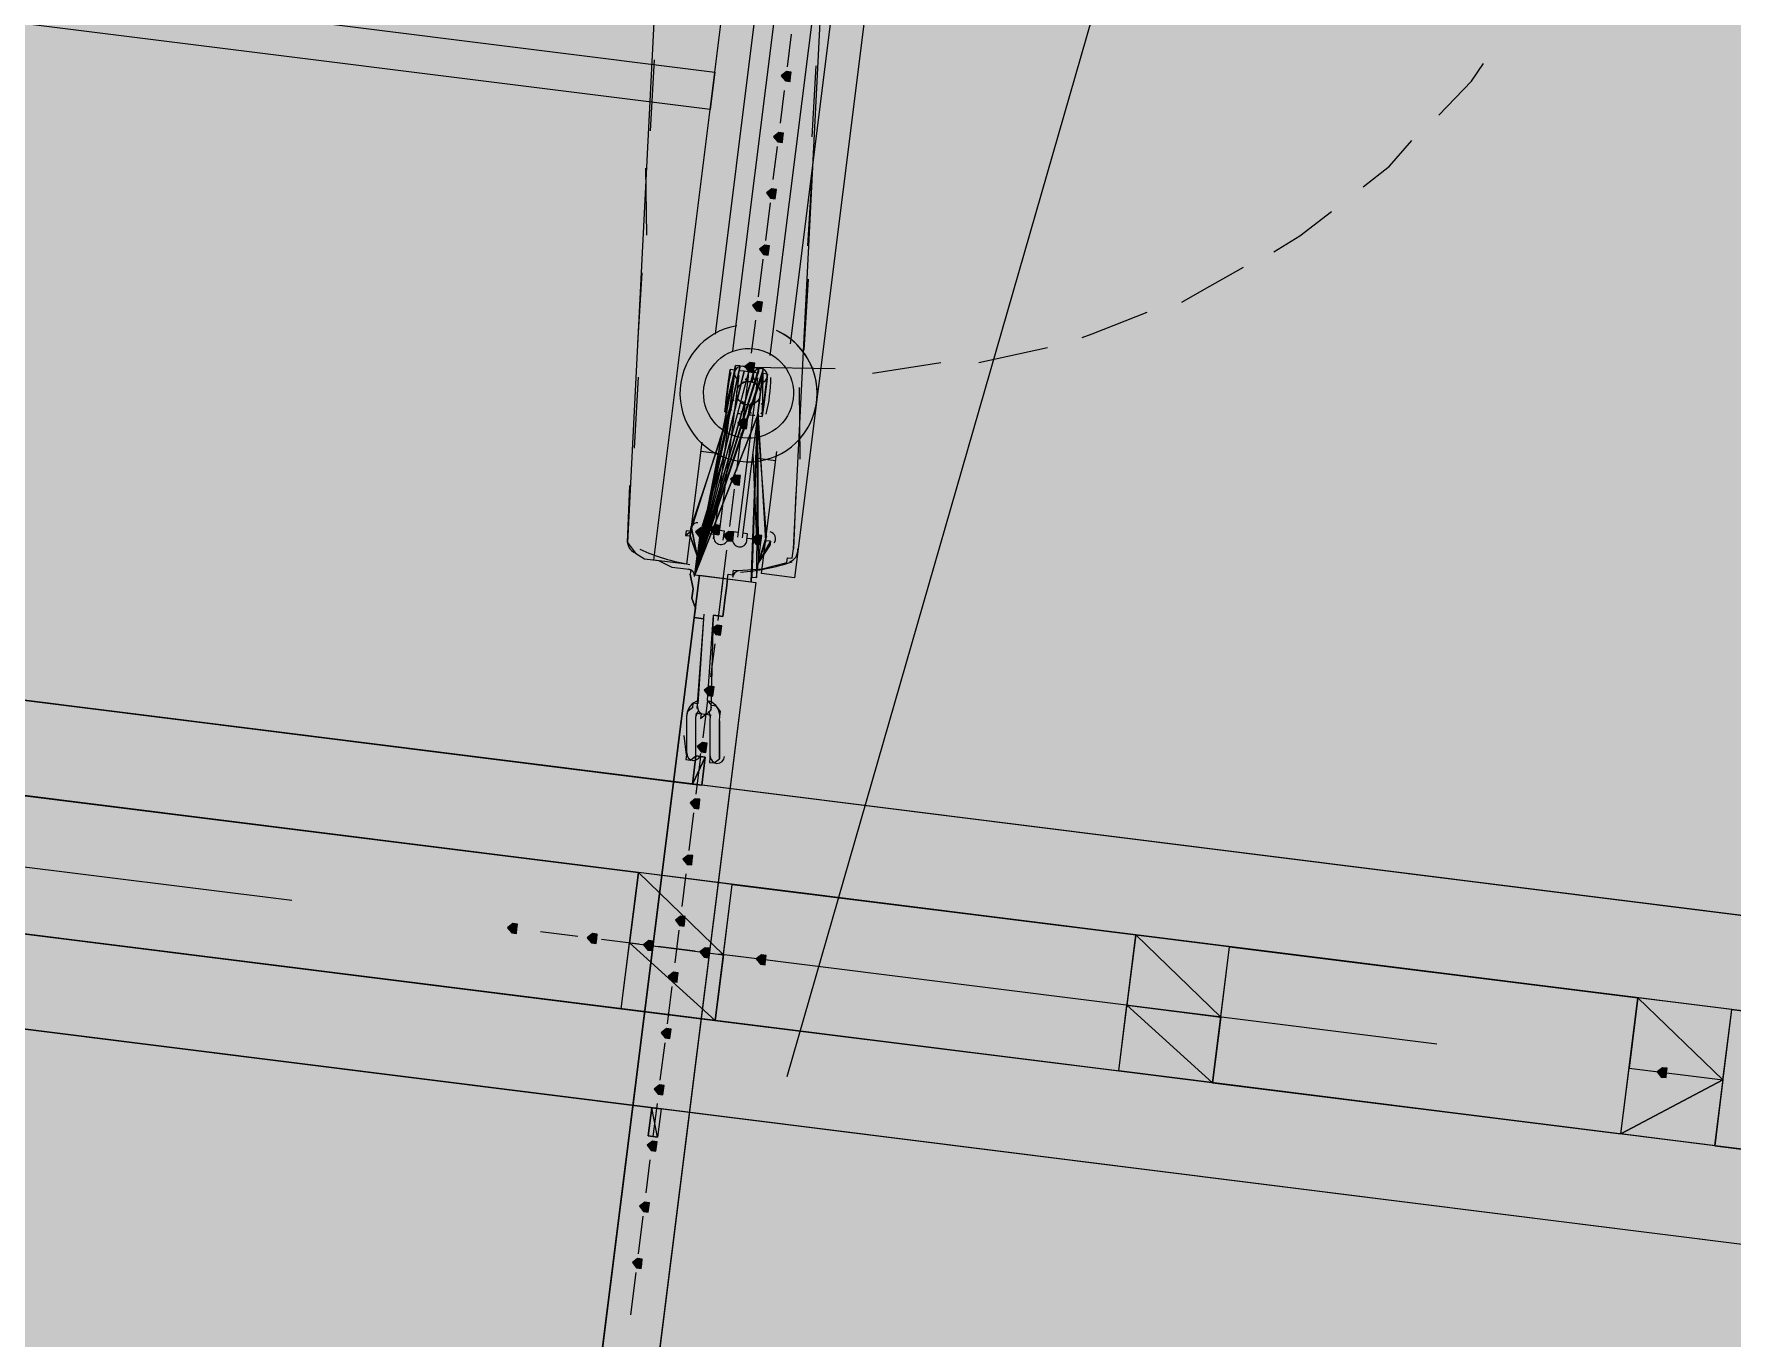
# Model space of a CAD drawing. Header units: metres. Extents: x -4 to 509425, y 7549 to 4732445.
# Drawn here: x 476029.564 to 476032.604, y 4719775.675 to 4719778.01 of the extents above; entities that cross this region are included whole.
import ezdxf

# ---------------------------------------------------------------- set-up
doc = ezdxf.new("R2010")
doc.units = ezdxf.units.M
doc.header["$LTSCALE"] = 0.01
doc.header["$MEASUREMENT"] = 0
doc.layers.get('0').update_dxf_attribs({"lineweight": 0})
doc.layers.add('_SUBESTACIÓN', color=1, linetype='Continuous')
doc.layers.add('SUBESTACION LA VID', color=253, linetype='Continuous')

# ---------------------------------------------------------------- blocks, each defined once
blk = doc.blocks.new('A$Cfff6051d')
at = {"layer": 'SUBESTACION LA VID', "transparency": 33554687}
h = blk.add_hatch(color=256, dxfattribs=at)
h.dxf.hatch_style = 2
h.paths.add_polyline_path([(476030.9185, 4719777.9333), (476030.9196, 4719777.9417), (476030.9112, 4719777.9428), (476030.9017, 4719777.9354), (476030.9091, 4719777.926), (476030.9175, 4719777.9249)])
h = blk.add_hatch(color=256, dxfattribs=at)
h.dxf.hatch_style = 2
h.paths.add_polyline_path([(476030.9048, 4719777.8241), (476030.9059, 4719777.8325), (476030.8975, 4719777.8336), (476030.888, 4719777.8262), (476030.8954, 4719777.8168), (476030.9038, 4719777.8157)])
h = blk.add_hatch(color=256, dxfattribs=at)
h.dxf.hatch_style = 2
h.paths.add_polyline_path([(476030.8922, 4719777.7233), (476030.8932, 4719777.7317), (476030.8848, 4719777.7328), (476030.8754, 4719777.7254), (476030.8827, 4719777.716), (476030.8911, 4719777.7149)])
h = blk.add_hatch(color=256, dxfattribs=at)
h.dxf.hatch_style = 2
h.paths.add_polyline_path([(476030.8796, 4719777.6225), (476030.8806, 4719777.6309), (476030.8722, 4719777.632), (476030.8628, 4719777.6246), (476030.8701, 4719777.6152), (476030.8785, 4719777.6141)])
h = blk.add_hatch(color=256, dxfattribs=at)
h.dxf.hatch_style = 2
h.paths.add_polyline_path([(476030.8669, 4719777.5217), (476030.868, 4719777.5301), (476030.8596, 4719777.5312), (476030.8501, 4719777.5238), (476030.8575, 4719777.5143), (476030.8659, 4719777.5133)])
h = blk.add_hatch(color=256, dxfattribs=at)
h.dxf.hatch_style = 2
h.paths.add_polyline_path([(476030.8532, 4719777.4125), (476030.8543, 4719777.4209), (476030.8459, 4719777.4219), (476030.8364, 4719777.4146), (476030.8438, 4719777.4051), (476030.8522, 4719777.4041)])
h = blk.add_hatch(color=256, dxfattribs=at)
h.dxf.hatch_style = 2
h.paths.add_polyline_path([(476030.8406, 4719777.3117), (476030.8416, 4719777.3201), (476030.8332, 4719777.3211), (476030.8238, 4719777.3138), (476030.8311, 4719777.3043), (476030.8395, 4719777.3033)])
h = blk.add_hatch(color=256, dxfattribs=at)
h.dxf.hatch_style = 2
h.paths.add_polyline_path([(476030.8279, 4719777.2109), (476030.829, 4719777.2193), (476030.8206, 4719777.2203), (476030.8111, 4719777.213), (476030.8185, 4719777.2035), (476030.8269, 4719777.2025)])
h = blk.add_hatch(color=256, dxfattribs=at)
h.dxf.hatch_style = 2
h.paths.add_polyline_path([(476030.7649, 4719777.1164), (476030.766, 4719777.1248), (476030.7576, 4719777.1259), (476030.7481, 4719777.1185), (476030.7555, 4719777.1091), (476030.7639, 4719777.108)])
h = blk.add_hatch(color=256, dxfattribs=at)
h.dxf.hatch_style = 2
h.paths.add_polyline_path([(476030.7912, 4719777.1216), (476030.7922, 4719777.13), (476030.7838, 4719777.1311), (476030.7744, 4719777.1237), (476030.7817, 4719777.1143), (476030.7901, 4719777.1132)])
h = blk.add_hatch(color=256, dxfattribs=at)
h.dxf.hatch_style = 2
h.paths.add_polyline_path([(476030.8153, 4719777.1101), (476030.8164, 4719777.1185), (476030.808, 4719777.1195), (476030.7985, 4719777.1122), (476030.8059, 4719777.1027), (476030.8143, 4719777.1017)])
h = blk.add_hatch(color=256, dxfattribs=at)
h.dxf.hatch_style = 2
h.paths.add_polyline_path([(476030.8657, 4719777.1038), (476030.8668, 4719777.1122), (476030.8584, 4719777.1132), (476030.8489, 4719777.1059), (476030.8563, 4719777.0964), (476030.8647, 4719777.0954)])
h = blk.add_hatch(color=256, dxfattribs=at)
h.dxf.hatch_style = 2
h.paths.add_polyline_path([(476030.7942, 4719776.9421), (476030.7953, 4719776.9505), (476030.7869, 4719776.9515), (476030.7774, 4719776.9442), (476030.7848, 4719776.9347), (476030.7932, 4719776.9337)])
h = blk.add_hatch(color=256, dxfattribs=at)
h.dxf.hatch_style = 2
h.paths.add_polyline_path([(476030.7806, 4719776.8329), (476030.7816, 4719776.8413), (476030.7732, 4719776.8423), (476030.7638, 4719776.835), (476030.7711, 4719776.8255), (476030.7795, 4719776.8245)])
h = blk.add_hatch(color=256, dxfattribs=at)
h.dxf.hatch_style = 2
h.paths.add_polyline_path([(476030.7679, 4719776.7321), (476030.769, 4719776.7405), (476030.7606, 4719776.7415), (476030.7511, 4719776.7342), (476030.7585, 4719776.7247), (476030.7669, 4719776.7237)])
h = blk.add_hatch(color=256, dxfattribs=at)
h.dxf.hatch_style = 2
h.paths.add_polyline_path([(476030.7553, 4719776.6313), (476030.7563, 4719776.6397), (476030.7479, 4719776.6407), (476030.7385, 4719776.6334), (476030.7458, 4719776.6239), (476030.7542, 4719776.6229)])
h = blk.add_hatch(color=256, dxfattribs=at)
h.dxf.hatch_style = 2
h.paths.add_polyline_path([(476030.7426, 4719776.5305), (476030.7437, 4719776.5389), (476030.7353, 4719776.5399), (476030.7258, 4719776.5326), (476030.7332, 4719776.5231), (476030.7416, 4719776.5221)])
h = blk.add_hatch(color=256, dxfattribs=at)
h.dxf.hatch_style = 2
h.paths.add_polyline_path([(476030.4286, 4719776.4077), (476030.4297, 4719776.4161), (476030.4213, 4719776.4172), (476030.4118, 4719776.4098), (476030.4192, 4719776.4004), (476030.4276, 4719776.3993)])
h = blk.add_hatch(color=256, dxfattribs=at)
h.dxf.hatch_style = 2
h.paths.add_polyline_path([(476030.729, 4719776.4212), (476030.73, 4719776.4296), (476030.7216, 4719776.4307), (476030.7122, 4719776.4234), (476030.7195, 4719776.4139), (476030.7279, 4719776.4128)])
h = blk.add_hatch(color=256, dxfattribs=at)
h.dxf.hatch_style = 2
h.paths.add_polyline_path([(476030.5714, 4719776.3898), (476030.5725, 4719776.3982), (476030.5641, 4719776.3993), (476030.5546, 4719776.3919), (476030.562, 4719776.3825), (476030.5704, 4719776.3814)])
h = blk.add_hatch(color=256, dxfattribs=at)
h.dxf.hatch_style = 2
h.paths.add_polyline_path([(476030.6722, 4719776.3772), (476030.6733, 4719776.3856), (476030.6649, 4719776.3866), (476030.6554, 4719776.3793), (476030.6628, 4719776.3698), (476030.6712, 4719776.3688)])
h = blk.add_hatch(color=256, dxfattribs=at)
h.dxf.hatch_style = 2
h.paths.add_polyline_path([(476030.773, 4719776.3645), (476030.7741, 4719776.3729), (476030.7657, 4719776.374), (476030.7562, 4719776.3666), (476030.7636, 4719776.3572), (476030.772, 4719776.3561)])
h = blk.add_hatch(color=256, dxfattribs=at)
h.dxf.hatch_style = 2
h.paths.add_polyline_path([(476030.8738, 4719776.3519), (476030.8749, 4719776.3603), (476030.8665, 4719776.3613), (476030.857, 4719776.354), (476030.8644, 4719776.3445), (476030.8728, 4719776.3435)])
h = blk.add_hatch(color=256, dxfattribs=at)
h.dxf.hatch_style = 2
h.paths.add_polyline_path([(476030.7163, 4719776.3204), (476030.7174, 4719776.3288), (476030.709, 4719776.3299), (476030.6995, 4719776.3226), (476030.7069, 4719776.3131), (476030.7153, 4719776.312)])
h = blk.add_hatch(color=256, dxfattribs=at)
h.dxf.hatch_style = 2
h.paths.add_polyline_path([(476030.7037, 4719776.2196), (476030.7047, 4719776.228), (476030.6963, 4719776.2291), (476030.6869, 4719776.2217), (476030.6942, 4719776.2123), (476030.7026, 4719776.2112)])
h = blk.add_hatch(color=256, dxfattribs=at)
h.dxf.hatch_style = 2
h.paths.add_polyline_path([(476032.4867, 4719776.1497), (476032.4878, 4719776.1581), (476032.4794, 4719776.1591), (476032.4699, 4719776.1518), (476032.4772, 4719776.1423), (476032.4856, 4719776.1413)])
h = blk.add_hatch(color=256, dxfattribs=at)
h.dxf.hatch_style = 2
h.paths.add_polyline_path([(476030.691, 4719776.1188), (476030.6921, 4719776.1272), (476030.6837, 4719776.1283), (476030.6742, 4719776.1209), (476030.6816, 4719776.1115), (476030.69, 4719776.1104)])
h = blk.add_hatch(color=256, dxfattribs=at)
h.dxf.hatch_style = 2
h.paths.add_polyline_path([(476030.6784, 4719776.018), (476030.6795, 4719776.0264), (476030.6711, 4719776.0275), (476030.6616, 4719776.0201), (476030.6689, 4719776.0107), (476030.6773, 4719776.0096)])
h = blk.add_hatch(color=256, dxfattribs=at)
h.dxf.hatch_style = 2
h.paths.add_polyline_path([(476030.6647, 4719775.9088), (476030.6658, 4719775.9172), (476030.6574, 4719775.9183), (476030.6479, 4719775.9109), (476030.6553, 4719775.9015), (476030.6637, 4719775.9004)])
h = blk.add_hatch(color=256, dxfattribs=at)
h.dxf.hatch_style = 2
h.paths.add_polyline_path([(476030.6521, 4719775.808), (476030.6531, 4719775.8164), (476030.6447, 4719775.8175), (476030.6353, 4719775.8101), (476030.6426, 4719775.8007), (476030.651, 4719775.7996)])
at = {"layer": 'SUBESTACION LA VID', "lineweight": 15}
for p, q in [((476030.6735, 4719777.0681), (476031.1253, 4719780.6719)), ((476031.1693, 4719780.2739), (476030.8144, 4719777.443)), ((476031.2365, 4719780.2654), (476030.8816, 4719777.4345)), ((476031.1572, 4719778.8846), (476030.9255, 4719777.0365)), ((476030.7839, 4719777.4724), (476030.9461, 4719778.766)), ((476030.9183, 4719777.4555), (476031.0805, 4719778.7492)), ((476030.9196, 4719778.01), (476030.9122, 4719777.9512)), ((476033.288, 4719776.3479), (476020.2759, 4719777.9792)), ((476030.6675, 4719777.8368), (476030.6749, 4719777.9638)), ((476030.9637, 4719777.9532), (476030.9563, 4719777.8262)), ((476030.907, 4719777.9092), (476030.8996, 4719777.8504)), ((476030.8943, 4719777.8084), (476030.8869, 4719777.7496)), ((476033.1157, 4719776.1988), (476020.406, 4719777.7922)), ((476030.6611, 4719777.6499), (476030.6591, 4719777.7696)), ((476030.9563, 4719777.7579), (476030.9489, 4719777.6309)), ((476030.8817, 4719777.7076), (476030.8733, 4719777.6404)), ((476030.869, 4719777.6068), (476030.8606, 4719777.5396)), ((476030.6453, 4719777.4556), (476030.6527, 4719777.5827)), ((476030.9499, 4719777.571), (476030.9425, 4719777.444)), ((476033.0852, 4719775.9552), (476020.3755, 4719777.5486)), ((476030.8554, 4719777.4975), (476030.848, 4719777.4387)), ((476031.2554, 4719777.4218), (476031.3783, 4719777.449)), ((476030.8448, 4719777.4135), (476030.9981, 4719777.4114)), ((476031.0653, 4719777.403), (476031.1872, 4719777.4218)), ((476033.2153, 4719775.7682), (476020.2032, 4719777.3996)), ((476030.639, 4719777.2687), (476030.6463, 4719777.3958)), ((476030.8175, 4719777.3999), (476030.7817, 4719777.1143)), ((476030.8175, 4719777.3999), (476030.8175, 4719777.3999)), ((476030.8595, 4719777.3946), (476030.8237, 4719777.109)), ((476030.8679, 4719777.3936), (476030.8321, 4719777.108)), ((476030.8427, 4719777.3967), (476030.8353, 4719777.3379)), ((476030.8417, 4719777.3883), (476030.8438, 4719777.4051)), ((476030.8501, 4719777.3873), (476030.8522, 4719777.4041)), ((476030.8595, 4719777.3946), (476030.8595, 4719777.3946)), ((476030.8679, 4719777.3936), (476030.8679, 4719777.3936)), ((476030.9341, 4719777.3768), (476030.9351, 4719777.2486)), ((476030.8364, 4719777.3463), (476030.8332, 4719777.3211)), ((476030.8448, 4719777.3453), (476030.8416, 4719777.3201)), ((476030.7397, 4719777.1196), (476030.8101, 4719777.3411)), ((476030.8101, 4719777.3411), (476030.8101, 4719777.3411)), ((476030.8741, 4719777.1027), (476030.8605, 4719777.3348)), ((476030.8605, 4719777.3348), (476030.8605, 4719777.3348)), ((476030.8301, 4719777.2959), (476030.8217, 4719777.2287)), ((476030.7996, 4719777.2571), (476030.7565, 4719777.1175)), ((476030.7912, 4719777.2581), (476030.7576, 4719777.2624)), ((476030.8511, 4719777.2592), (476030.8573, 4719777.1048)), ((476030.892, 4719777.2455), (476030.8584, 4719777.2497)), ((476030.6263, 4719777.0996), (476030.6305, 4719777.2015)), ((476030.8174, 4719777.1951), (476030.809, 4719777.1279)), ((476030.9277, 4719777.1898), (476030.9235, 4719777.088)), ((476030.7512, 4719777.0754), (476030.7387, 4719777.1112)), ((476030.7481, 4719777.1185), (476030.7481, 4719777.1185)), ((476030.7565, 4719777.1175), (476030.7817, 4719777.1143)), ((476030.7807, 4719777.1059), (476030.7828, 4719777.1227)), ((476030.7985, 4719777.1122), (476030.8153, 4719777.1101)), ((476030.8416, 4719777.1153), (476030.8332, 4719777.1164)), ((476030.8395, 4719777.0985), (476030.8416, 4719777.1153)), ((476030.8573, 4719777.1048), (476030.8405, 4719777.1069)), ((476030.8657, 4719777.1038), (476030.8657, 4719777.1038)), ((476030.8037, 4719777.0859), (476030.7943, 4719777.0103)), ((476030.8563, 4719777.0964), (476030.8563, 4719777.0964)), ((476030.8573, 4719777.0366), (476030.8647, 4719777.0954)), ((476030.8604, 4719777.0618), (476030.8815, 4719777.0933)), ((476030.747, 4719777.0418), (476030.8478, 4719777.0292)), ((476030.7554, 4719777.0408), (476030.5743, 4719775.5959)), ((476030.8562, 4719777.0282), (476030.6751, 4719775.5833)), ((476030.7964, 4719777.0271), (476030.788, 4719776.9599)), ((476030.8489, 4719777.0376), (476030.8489, 4719777.0376)), ((476030.7511, 4719776.8024), (476030.7638, 4719776.9715)), ((476030.7763, 4719776.7993), (476030.7806, 4719776.9694)), ((476030.7827, 4719776.9179), (476030.7753, 4719776.8591)), ((476030.77, 4719776.8171), (476030.7616, 4719776.7499)), ((476030.749, 4719776.7174), (476030.749, 4719776.7856)), ((476030.7742, 4719776.7825), (476030.7742, 4719776.7142)), ((476030.791, 4719776.7804), (476030.791, 4719776.7121)), ((476030.7574, 4719776.7163), (476030.749, 4719776.6491)), ((476030.0254, 4719776.4583), (476028.7654, 4719776.6162)), ((476030.7448, 4719776.6155), (476030.7363, 4719776.5483)), ((476030.6155, 4719776.2648), (476030.646, 4719776.5084)), ((476030.7311, 4719776.5063), (476030.7237, 4719776.4475)), ((476030.7835, 4719776.2438), (476030.814, 4719776.4874)), ((476030.7184, 4719776.4055), (476030.7111, 4719776.3467)), ((476030.5378, 4719776.394), (476030.4706, 4719776.4024)), ((476030.647, 4719776.3803), (476030.5798, 4719776.3888)), ((476030.7478, 4719776.3677), (476030.6806, 4719776.3761)), ((476031.5059, 4719776.1532), (476031.5365, 4719776.3968)), ((476031.6739, 4719776.1321), (476031.7045, 4719776.3757)), ((476030.8486, 4719776.3551), (476030.7898, 4719776.3624)), ((476032.0751, 4719776.2013), (476030.815, 4719776.3593)), ((476030.9578, 4719776.3414), (476030.8906, 4719776.3498)), ((476030.7058, 4719776.3047), (476030.6974, 4719776.2375)), ((476032.4048, 4719776.0405), (476032.4353, 4719776.2841)), ((476032.5728, 4719776.0194), (476032.6033, 4719776.2631)), ((476030.6932, 4719776.2039), (476030.6847, 4719776.1367)), ((476030.6795, 4719776.0947), (476030.6721, 4719776.0359)), ((476030.6868, 4719776.0852), (476030.6805, 4719776.0348)), ((476030.6668, 4719775.9939), (476030.6595, 4719775.9351)), ((476030.6542, 4719775.8931), (476030.6458, 4719775.8259)), ((476030.6416, 4719775.7923), (476030.6321, 4719775.7167))]:
    blk.add_line(p, q, dxfattribs=at)
at = {"layer": 'SUBESTACION LA VID', "lineweight": 0}
for p, q in [((476026.7693, 4719777.1651), (476030.7427, 4719776.667)), ((476030.7595, 4719776.6649), (476026.7693, 4719777.1651)), ((476030.7554, 4719777.0408), (476030.8562, 4719777.0282)), ((476027.9694, 4719776.5966), (476030.6155, 4719776.2648)), ((476030.6155, 4719776.2648), (476031.5059, 4719776.1532))]:
    blk.add_line(p, q, dxfattribs=at)
at = {"layer": 'SUBESTACION LA VID', "lineweight": 15}
for points in [[(476030.7363, 4719779.2701), (476030.6263, 4719777.0996), (476030.6336, 4719777.0902), (476030.641, 4719777.0807), (476030.6567, 4719777.0702), (476030.6819, 4719777.0671), (476030.7061, 4719777.0555), (476030.7313, 4719777.0524), (476030.7397, 4719777.0513), (476030.7386, 4719777.0429), (476030.7439, 4719777.0166), (476030.7418, 4719776.9998), (476030.7481, 4719776.982), (476030.746, 4719776.9652), (476030.7628, 4719776.9631), (476030.7522, 4719776.8108), (476030.7438, 4719776.8119), (476030.7427, 4719776.8035), (476030.7333, 4719776.7961), (476030.7322, 4719776.7877), (476030.7322, 4719776.7195), (476030.7312, 4719776.7111), (476030.7396, 4719776.71), (476030.749, 4719776.7174), (476030.749, 4719776.7856), (476030.7501, 4719776.794), (476030.7585, 4719776.793), (476030.7574, 4719776.7846), (476030.7669, 4719776.7919), (476030.7753, 4719776.7909), (476030.7742, 4719776.7825), (476030.7742, 4719776.7142), (476030.7732, 4719776.7058), (476030.7816, 4719776.7048), (476030.791, 4719776.7121), (476030.791, 4719776.7804), (476030.7921, 4719776.7888), (476030.7931, 4719776.7972), (476030.7858, 4719776.8066), (476030.7774, 4719776.8077), (476030.77, 4719776.8171), (476030.7806, 4719776.9694), (476030.7974, 4719776.9673), (476030.7985, 4719776.9757), (476030.8016, 4719777.0009), (476030.8037, 4719777.0177), (476030.8058, 4719777.0345), (476030.8069, 4719777.0429), (476030.8153, 4719777.0418), (476030.8163, 4719777.0502), (476030.8247, 4719777.0492), (476030.8678, 4719777.0523), (476030.9119, 4719777.0638), (476030.913, 4719777.0722), (476030.9214, 4719777.0712), (476030.9224, 4719777.0796), (476030.9235, 4719777.088), (476031.0335, 4719779.2585)], [(476027.0617, 4719778.34), (476027.0701, 4719778.4072), (476030.7831, 4719777.9418), (476030.7746, 4719777.8746), (476027.0617, 4719778.34)], [(476027.0617, 4719778.34), (476027.0701, 4719778.4072), (476030.7831, 4719777.9418), (476030.7746, 4719777.8746), (476027.0617, 4719778.34)], [(476033.1368, 4719776.3668), (476030.7595, 4719776.6649), (476030.7658, 4719776.7153), (476030.749, 4719776.7174), (476030.7427, 4719776.667), (476026.7945, 4719777.1619), (476026.8009, 4719777.2124), (476026.7757, 4719777.2155), (476026.7693, 4719777.1651), (476022.8212, 4719777.6601)], [(476029.4952, 4719776.6527), (476030.646, 4719776.5084), (476030.6302, 4719776.3824), (476030.7982, 4719776.3614), (476030.814, 4719776.4874), (476031.5365, 4719776.3968), (476031.5207, 4719776.2708), (476031.6887, 4719776.2497), (476031.7045, 4719776.3757), (476032.4353, 4719776.2841), (476032.4195, 4719776.1581), (476032.5875, 4719776.1371), (476032.6033, 4719776.2631), (476033.0569, 4719776.2062)], [(476032.0788, 4719777.8646), (476032.1377, 4719777.9255), (476032.1587, 4719777.957)], [(476031.9433, 4719777.7366), (476031.9906, 4719777.7733), (476032.0305, 4719777.8195)], [(476031.7837, 4719777.6201), (476031.8299, 4719777.6484), (476031.8866, 4719777.6925)], [(476033.0641, 4719775.7872), (476030.6868, 4719776.0852), (476030.6805, 4719776.0348), (476030.6637, 4719776.0369), (476030.67, 4719776.0873), (476026.7219, 4719776.5823), (476026.7155, 4719776.5319), (476026.6903, 4719776.5351), (476026.6967, 4719776.5855), (476022.7485, 4719777.0805)], [(476029.4646, 4719776.4091), (476030.6155, 4719776.2648), (476030.6302, 4719776.3824), (476030.7982, 4719776.3614), (476030.7835, 4719776.2438), (476031.5059, 4719776.1532), (476031.5207, 4719776.2708), (476031.6887, 4719776.2497), (476031.6739, 4719776.1321), (476032.4048, 4719776.0405), (476032.4195, 4719776.1581), (476032.5875, 4719776.1371), (476032.5728, 4719776.0194), (476033.0264, 4719775.9626)], [(476031.6188, 4719777.5298), (476031.6555, 4719777.5508), (476031.7291, 4719777.5928)], [(476031.4402, 4719777.4669), (476031.4581, 4719777.4732), (476031.5568, 4719777.512)], [(476030.8815, 4719777.0933), (476030.8825, 4719777.1017), (476030.8741, 4719777.1027), (476030.8752, 4719777.1111), (476030.8595, 4719777.3264), (476030.8679, 4719777.3253), (476030.8689, 4719777.3337), (476030.87, 4719777.3421), (476030.8711, 4719777.3505), (476030.8721, 4719777.3589), (476030.8732, 4719777.3673), (476030.8742, 4719777.3757), (476030.8753, 4719777.3841), (476030.8763, 4719777.3925), (476030.8774, 4719777.4009), (476030.869, 4719777.402), (476030.87, 4719777.4104), (476030.8616, 4719777.4114), (476030.8606, 4719777.403), (476030.8522, 4719777.4041), (476030.8438, 4719777.4051), (476030.8354, 4719777.4062), (476030.827, 4719777.4072), (476030.828, 4719777.4156), (476030.8196, 4719777.4167), (476030.8186, 4719777.4083), (476030.8102, 4719777.4094), (476030.8091, 4719777.401), (476030.8081, 4719777.3926), (476030.807, 4719777.3842), (476030.806, 4719777.3758), (476030.8049, 4719777.3674), (476030.8039, 4719777.359), (476030.8028, 4719777.3506), (476030.8017, 4719777.3422), (476030.8007, 4719777.3338), (476030.8091, 4719777.3327), (476030.7408, 4719777.128), (476030.7397, 4719777.1196), (476030.7313, 4719777.1206), (476030.7303, 4719777.1122), (476030.7387, 4719777.1112), (476030.7512, 4719777.0754), (476030.7481, 4719777.0502), (476030.747, 4719777.0418), (476030.8478, 4719777.0292), (476030.8489, 4719777.0376), (476030.8573, 4719777.0366), (476030.8604, 4719777.0618), (476030.8815, 4719777.0933)], [(476030.8259, 4719777.3988), (476030.8259, 4719777.3988), (476030.7901, 4719777.1132)], [(476030.7597, 4719777.2792), (476030.7323, 4719777.0608), (476030.6735, 4719777.0681)], [(476030.9255, 4719777.0365), (476030.8667, 4719777.0439), (476030.8941, 4719777.2623)], [(476030.7555, 4719777.1091), (476030.7555, 4719777.1091), (476030.7481, 4719777.0502)], [(476030.7912, 4719777.1216), (476030.7996, 4719777.1206), (476030.7975, 4719777.1038)], [(476030.8248, 4719777.1174), (476030.8164, 4719777.1185), (476030.8143, 4719777.1017)], [(476030.7628, 4719776.9631), (476030.746, 4719776.9652), (476030.7481, 4719776.982), (476030.7418, 4719776.9998), (476030.7439, 4719777.0166), (476030.7386, 4719777.0429)], [(476030.7554, 4719777.0408), (476030.8562, 4719777.0282), (476030.6751, 4719775.5833), (476030.5743, 4719775.5959), (476030.7554, 4719777.0408)], [(476030.8058, 4719777.0345), (476030.8037, 4719777.0177), (476030.8016, 4719777.0009), (476030.7985, 4719776.9757), (476030.7974, 4719776.9673), (476030.7806, 4719776.9694)], [(476030.7322, 4719776.7877), (476030.7322, 4719776.7195), (476030.728, 4719776.7541)], [(476030.7427, 4719776.667), (476030.749, 4719776.7174), (476030.7658, 4719776.7153), (476030.7595, 4719776.6649)], [(476030.67, 4719776.0873), (476030.6637, 4719776.0369), (476030.6805, 4719776.0348)]]:
    blk.add_lwpolyline(points, dxfattribs=at)
at = {"layer": 'SUBESTACION LA VID', "lineweight": 0}
for points in [[(476020.4271, 4719777.9602), (476030.7595, 4719776.6649), (476022.8044, 4719777.6622)], [(476030.747, 4719777.0418), (476030.8196, 4719777.4167), (476030.747, 4719777.0418), (476030.828, 4719777.4156), (476030.747, 4719777.0418), (476030.828, 4719777.4156), (476030.747, 4719777.0418), (476030.828, 4719777.4156), (476030.747, 4719777.0418), (476030.828, 4719777.4156)], [(476030.747, 4719777.0418), (476030.8616, 4719777.4114), (476030.747, 4719777.0418), (476030.8616, 4719777.4114), (476030.747, 4719777.0418), (476030.8616, 4719777.4114), (476030.747, 4719777.0418), (476030.87, 4719777.4104), (476030.747, 4719777.0418), (476030.87, 4719777.4104), (476030.747, 4719777.0418), (476030.869, 4719777.402)], [(476030.8354, 4719777.4062), (476030.747, 4719777.0418), (476030.8354, 4719777.4062), (476030.747, 4719777.0418), (476030.8354, 4719777.4062), (476030.747, 4719777.0418), (476030.8438, 4719777.4051)], [(476030.8091, 4719777.401), (476030.8007, 4719777.3338), (476030.8102, 4719777.4094), (476030.8007, 4719777.3338), (476030.8102, 4719777.4094), (476030.8007, 4719777.3338), (476030.8102, 4719777.4094), (476030.8007, 4719777.3338), (476030.8102, 4719777.4094), (476030.8007, 4719777.3338), (476030.8102, 4719777.4094), (476030.8007, 4719777.3338), (476030.8102, 4719777.4094)], [(476030.8007, 4719777.3338), (476030.8186, 4719777.4083), (476030.8007, 4719777.3338)], [(476030.8091, 4719777.3327), (476030.8186, 4719777.4083), (476030.8091, 4719777.3327), (476030.8186, 4719777.4083), (476030.8091, 4719777.3327), (476030.8196, 4719777.4167), (476030.8091, 4719777.3327), (476030.8196, 4719777.4167), (476030.8091, 4719777.3327), (476030.8196, 4719777.4167), (476030.8091, 4719777.3327), (476030.8196, 4719777.4167), (476030.8091, 4719777.3327)], [(476030.8091, 4719777.3327), (476030.8186, 4719777.4083), (476030.8091, 4719777.3327), (476030.8186, 4719777.4083), (476030.8091, 4719777.3327), (476030.8186, 4719777.4083), (476030.8091, 4719777.3327)], [(476020.3544, 4719777.3806), (476030.6868, 4719776.0852), (476022.7317, 4719777.0826)], [(476030.747, 4719777.0418), (476030.8522, 4719777.4041), (476030.747, 4719777.0418), (476030.8522, 4719777.4041), (476030.747, 4719777.0418), (476030.8606, 4719777.403)], [(476030.8081, 4719777.3926), (476030.8017, 4719777.3422), (476030.8091, 4719777.401), (476030.8017, 4719777.3422), (476030.8091, 4719777.401), (476030.8017, 4719777.3422), (476030.8091, 4719777.401), (476030.8017, 4719777.3422), (476030.8091, 4719777.401), (476030.8017, 4719777.3422)], [(476030.8049, 4719777.3674), (476030.806, 4719777.3758), (476030.8049, 4719777.3674), (476030.806, 4719777.3758), (476030.8039, 4719777.359), (476030.807, 4719777.3842), (476030.8039, 4719777.359), (476030.807, 4719777.3842), (476030.8039, 4719777.359), (476030.807, 4719777.3842), (476030.8039, 4719777.359), (476030.807, 4719777.3842), (476030.8028, 4719777.3506), (476030.8081, 4719777.3926), (476030.8028, 4719777.3506), (476030.8081, 4719777.3926), (476030.8028, 4719777.3506), (476030.8081, 4719777.3926), (476030.8028, 4719777.3506)], [(476030.869, 4719777.402), (476030.8595, 4719777.3264), (476030.869, 4719777.402), (476030.8679, 4719777.3253), (476030.8774, 4719777.4009), (476030.8679, 4719777.3253), (476030.8774, 4719777.4009), (476030.8679, 4719777.3253), (476030.8774, 4719777.4009), (476030.8679, 4719777.3253), (476030.8774, 4719777.4009), (476030.8679, 4719777.3253), (476030.8774, 4719777.4009), (476030.8679, 4719777.3253), (476030.8774, 4719777.4009), (476030.8679, 4719777.3253), (476030.8774, 4719777.4009), (476030.8679, 4719777.3253), (476030.8774, 4719777.4009), (476030.8679, 4719777.3253), (476030.8763, 4719777.3925), (476030.8689, 4719777.3337), (476030.8763, 4719777.3925), (476030.8689, 4719777.3337), (476030.8763, 4719777.3925), (476030.8689, 4719777.3337), (476030.8763, 4719777.3925), (476030.8689, 4719777.3337), (476030.8763, 4719777.3925), (476030.8689, 4719777.3337), (476030.8763, 4719777.3925), (476030.87, 4719777.3421), (476030.8763, 4719777.3925)], [(476030.8753, 4719777.3841), (476030.87, 4719777.3421), (476030.8753, 4719777.3841), (476030.87, 4719777.3421), (476030.8753, 4719777.3841), (476030.87, 4719777.3421)], [(476030.8753, 4719777.3841), (476030.8711, 4719777.3505), (476030.8753, 4719777.3841)], [(476030.8742, 4719777.3757), (476030.8711, 4719777.3505), (476030.8742, 4719777.3757), (476030.8711, 4719777.3505), (476030.8742, 4719777.3757), (476030.8721, 4719777.3589), (476030.8732, 4719777.3673), (476030.8721, 4719777.3589), (476030.8732, 4719777.3673)], [(476030.8595, 4719777.3264), (476030.8478, 4719777.0292), (476030.8595, 4719777.3264), (476030.8478, 4719777.0292), (476030.8595, 4719777.3264), (476030.8489, 4719777.0376), (476030.8595, 4719777.3264), (476030.8573, 4719777.0366)], [(476030.7313, 4719777.1206), (476030.7303, 4719777.1122), (476030.7397, 4719777.1196), (476030.7387, 4719777.1112), (476030.7397, 4719777.1196), (476030.7387, 4719777.1112), (476030.7408, 4719777.128), (476030.7387, 4719777.1112), (476030.7408, 4719777.128), (476030.7387, 4719777.1112), (476030.7408, 4719777.128)], [(476030.8604, 4719777.0618), (476030.8752, 4719777.1111), (476030.8604, 4719777.0618), (476030.8752, 4719777.1111), (476030.8604, 4719777.0618), (476030.8752, 4719777.1111), (476030.8604, 4719777.0618), (476030.8752, 4719777.1111)], [(476030.8741, 4719777.1027), (476030.8604, 4719777.0618), (476030.8825, 4719777.1017), (476030.8604, 4719777.0618)], [(476030.6868, 4719776.0852), (476026.7219, 4719776.5823), (476022.7317, 4719777.0826), (476026.6967, 4719776.5855)], [(476030.747, 4719777.0418), (476030.7512, 4719777.0754), (476030.747, 4719777.0418), (476030.7512, 4719777.0754), (476030.747, 4719777.0418), (476030.7512, 4719777.0754)], [(476030.7481, 4719777.0502), (476030.7512, 4719777.0754), (476030.7481, 4719777.0502)], [(476030.8825, 4719777.1017), (476030.8815, 4719777.0933), (476030.8825, 4719777.1017), (476030.8815, 4719777.0933), (476030.8825, 4719777.1017), (476030.8815, 4719777.0933), (476030.8825, 4719777.1017)], [(476031.5365, 4719776.3968), (476030.646, 4719776.5084), (476027.9999, 4719776.8402)], [(476029.2882, 4719776.4312), (476030.6155, 4719776.2648), (476028.1374, 4719776.5755)], [(476032.6033, 4719776.2631), (476031.5365, 4719776.3968), (476032.4353, 4719776.2841)], [(476032.5728, 4719776.0194), (476031.5059, 4719776.1532), (476032.4048, 4719776.0405)]]:
    blk.add_lwpolyline(points, dxfattribs=at)
at = {"layer": 'SUBESTACION LA VID'}
for points in [[(476030.9185, 4719777.9333), (476030.9196, 4719777.9417), (476030.9112, 4719777.9428), (476030.9017, 4719777.9354), (476030.9091, 4719777.926), (476030.9175, 4719777.9249)], [(476030.9048, 4719777.8241), (476030.9059, 4719777.8325), (476030.8975, 4719777.8336), (476030.888, 4719777.8262), (476030.8954, 4719777.8168), (476030.9038, 4719777.8157)], [(476030.8922, 4719777.7233), (476030.8932, 4719777.7317), (476030.8848, 4719777.7328), (476030.8754, 4719777.7254), (476030.8827, 4719777.716), (476030.8911, 4719777.7149)], [(476030.8796, 4719777.6225), (476030.8806, 4719777.6309), (476030.8722, 4719777.632), (476030.8628, 4719777.6246), (476030.8701, 4719777.6152), (476030.8785, 4719777.6141)], [(476030.8669, 4719777.5217), (476030.868, 4719777.5301), (476030.8596, 4719777.5312), (476030.8501, 4719777.5238), (476030.8575, 4719777.5143), (476030.8659, 4719777.5133)], [(476030.8532, 4719777.4125), (476030.8543, 4719777.4209), (476030.8459, 4719777.4219), (476030.8364, 4719777.4146), (476030.8438, 4719777.4051), (476030.8522, 4719777.4041)], [(476030.8595, 4719777.3264), (476030.869, 4719777.402), (476030.747, 4719777.0418)], [(476030.8478, 4719777.0292), (476030.8595, 4719777.3264), (476030.747, 4719777.0418)], [(476030.8406, 4719777.3117), (476030.8416, 4719777.3201), (476030.8332, 4719777.3211), (476030.8238, 4719777.3138), (476030.8311, 4719777.3043), (476030.8395, 4719777.3033)], [(476030.8752, 4719777.1111), (476030.8595, 4719777.3264), (476030.8604, 4719777.0618)], [(476030.8279, 4719777.2109), (476030.829, 4719777.2193), (476030.8206, 4719777.2203), (476030.8111, 4719777.213), (476030.8185, 4719777.2035), (476030.8269, 4719777.2025)], [(476030.7512, 4719777.0754), (476030.7408, 4719777.128), (476030.7387, 4719777.1112)], [(476030.7649, 4719777.1164), (476030.766, 4719777.1248), (476030.7576, 4719777.1259), (476030.7481, 4719777.1185), (476030.7555, 4719777.1091), (476030.7639, 4719777.108)], [(476030.7912, 4719777.1216), (476030.7922, 4719777.13), (476030.7838, 4719777.1311), (476030.7744, 4719777.1237), (476030.7817, 4719777.1143), (476030.7901, 4719777.1132)], [(476030.8153, 4719777.1101), (476030.8164, 4719777.1185), (476030.808, 4719777.1195), (476030.7985, 4719777.1122), (476030.8059, 4719777.1027), (476030.8143, 4719777.1017)], [(476030.8657, 4719777.1038), (476030.8668, 4719777.1122), (476030.8584, 4719777.1132), (476030.8489, 4719777.1059), (476030.8563, 4719777.0964), (476030.8647, 4719777.0954)], [(476030.7942, 4719776.9421), (476030.7953, 4719776.9505), (476030.7869, 4719776.9515), (476030.7774, 4719776.9442), (476030.7848, 4719776.9347), (476030.7932, 4719776.9337)], [(476030.7806, 4719776.8329), (476030.7816, 4719776.8413), (476030.7732, 4719776.8423), (476030.7638, 4719776.835), (476030.7711, 4719776.8255), (476030.7795, 4719776.8245)], [(476030.7679, 4719776.7321), (476030.769, 4719776.7405), (476030.7606, 4719776.7415), (476030.7511, 4719776.7342), (476030.7585, 4719776.7247), (476030.7669, 4719776.7237)], [(476030.7427, 4719776.667), (476030.7658, 4719776.7153), (476030.749, 4719776.7174)], [(476030.7595, 4719776.6649), (476030.7658, 4719776.7153), (476030.7427, 4719776.667)], [(476030.7553, 4719776.6313), (476030.7563, 4719776.6397), (476030.7479, 4719776.6407), (476030.7385, 4719776.6334), (476030.7458, 4719776.6239), (476030.7542, 4719776.6229)], [(476030.7426, 4719776.5305), (476030.7437, 4719776.5389), (476030.7353, 4719776.5399), (476030.7258, 4719776.5326), (476030.7332, 4719776.5231), (476030.7416, 4719776.5221)], [(476030.6302, 4719776.3824), (476030.7982, 4719776.3614), (476030.646, 4719776.5084)], [(476030.7982, 4719776.3614), (476030.814, 4719776.4874), (476030.646, 4719776.5084)], [(476030.4286, 4719776.4077), (476030.4297, 4719776.4161), (476030.4213, 4719776.4172), (476030.4118, 4719776.4098), (476030.4192, 4719776.4004), (476030.4276, 4719776.3993)], [(476030.729, 4719776.4212), (476030.73, 4719776.4296), (476030.7216, 4719776.4307), (476030.7122, 4719776.4234), (476030.7195, 4719776.4139), (476030.7279, 4719776.4128)], [(476030.5714, 4719776.3898), (476030.5725, 4719776.3982), (476030.5641, 4719776.3993), (476030.5546, 4719776.3919), (476030.562, 4719776.3825), (476030.5704, 4719776.3814)], [(476030.6155, 4719776.2648), (476030.6302, 4719776.3824), (476030.7835, 4719776.2438)], [(476030.7835, 4719776.2438), (476030.6302, 4719776.3824), (476030.7982, 4719776.3614)], [(476030.6722, 4719776.3772), (476030.6733, 4719776.3856), (476030.6649, 4719776.3866), (476030.6554, 4719776.3793), (476030.6628, 4719776.3698), (476030.6712, 4719776.3688)], [(476030.773, 4719776.3645), (476030.7741, 4719776.3729), (476030.7657, 4719776.374), (476030.7562, 4719776.3666), (476030.7636, 4719776.3572), (476030.772, 4719776.3561)], [(476031.5207, 4719776.2708), (476031.6887, 4719776.2497), (476031.5365, 4719776.3968)], [(476031.6887, 4719776.2497), (476031.7045, 4719776.3757), (476031.5365, 4719776.3968)], [(476030.8738, 4719776.3519), (476030.8749, 4719776.3603), (476030.8665, 4719776.3613), (476030.857, 4719776.354), (476030.8644, 4719776.3445), (476030.8728, 4719776.3435)], [(476030.7163, 4719776.3204), (476030.7174, 4719776.3288), (476030.709, 4719776.3299), (476030.6995, 4719776.3226), (476030.7069, 4719776.3131), (476030.7153, 4719776.312)], [(476032.4195, 4719776.1581), (476032.5875, 4719776.1371), (476032.4353, 4719776.2841)], [(476032.5875, 4719776.1371), (476032.6033, 4719776.2631), (476032.4353, 4719776.2841)], [(476031.5059, 4719776.1532), (476031.5207, 4719776.2708), (476031.6739, 4719776.1321)], [(476031.6739, 4719776.1321), (476031.5207, 4719776.2708), (476031.6887, 4719776.2497)], [(476030.7037, 4719776.2196), (476030.7047, 4719776.228), (476030.6963, 4719776.2291), (476030.6869, 4719776.2217), (476030.6942, 4719776.2123), (476030.7026, 4719776.2112)], [(476032.4048, 4719776.0405), (476032.4195, 4719776.1581), (476032.5875, 4719776.1371)], [(476032.5728, 4719776.0194), (476032.4048, 4719776.0405), (476032.5875, 4719776.1371)], [(476032.4867, 4719776.1497), (476032.4878, 4719776.1581), (476032.4794, 4719776.1591), (476032.4699, 4719776.1518), (476032.4772, 4719776.1423), (476032.4856, 4719776.1413)], [(476030.691, 4719776.1188), (476030.6921, 4719776.1272), (476030.6837, 4719776.1283), (476030.6742, 4719776.1209), (476030.6816, 4719776.1115), (476030.69, 4719776.1104)], [(476030.6784, 4719776.018), (476030.6795, 4719776.0264), (476030.6711, 4719776.0275), (476030.6616, 4719776.0201), (476030.6689, 4719776.0107), (476030.6773, 4719776.0096)], [(476030.6647, 4719775.9088), (476030.6658, 4719775.9172), (476030.6574, 4719775.9183), (476030.6479, 4719775.9109), (476030.6553, 4719775.9015), (476030.6637, 4719775.9004)], [(476030.6521, 4719775.808), (476030.6531, 4719775.8164), (476030.6447, 4719775.8175), (476030.6353, 4719775.8101), (476030.6426, 4719775.8007), (476030.651, 4719775.7996)]]:
    blk.add_lwpolyline(points, close=True, dxfattribs=at)
at = {"layer": 'SUBESTACION LA VID', "lineweight": 0}
for points in [[(476030.9185, 4719777.9333), (476030.9196, 4719777.9417), (476030.9112, 4719777.9428), (476030.9017, 4719777.9354), (476030.9091, 4719777.926), (476030.9175, 4719777.9249)], [(476030.9048, 4719777.8241), (476030.9059, 4719777.8325), (476030.8975, 4719777.8336), (476030.888, 4719777.8262), (476030.8954, 4719777.8168), (476030.9038, 4719777.8157)], [(476030.8922, 4719777.7233), (476030.8932, 4719777.7317), (476030.8848, 4719777.7328), (476030.8754, 4719777.7254), (476030.8827, 4719777.716), (476030.8911, 4719777.7149)], [(476030.8796, 4719777.6225), (476030.8806, 4719777.6309), (476030.8722, 4719777.632), (476030.8628, 4719777.6246), (476030.8701, 4719777.6152), (476030.8785, 4719777.6141)], [(476030.8669, 4719777.5217), (476030.868, 4719777.5301), (476030.8596, 4719777.5312), (476030.8501, 4719777.5238), (476030.8575, 4719777.5143), (476030.8659, 4719777.5133)], [(476030.8532, 4719777.4125), (476030.8543, 4719777.4209), (476030.8459, 4719777.4219), (476030.8364, 4719777.4146), (476030.8438, 4719777.4051), (476030.8522, 4719777.4041)], [(476030.8595, 4719777.3264), (476030.869, 4719777.402), (476030.747, 4719777.0418)], [(476030.8478, 4719777.0292), (476030.8595, 4719777.3264), (476030.747, 4719777.0418)], [(476030.8406, 4719777.3117), (476030.8416, 4719777.3201), (476030.8332, 4719777.3211), (476030.8238, 4719777.3138), (476030.8311, 4719777.3043), (476030.8395, 4719777.3033)], [(476030.8752, 4719777.1111), (476030.8595, 4719777.3264), (476030.8604, 4719777.0618)], [(476030.8279, 4719777.2109), (476030.829, 4719777.2193), (476030.8206, 4719777.2203), (476030.8111, 4719777.213), (476030.8185, 4719777.2035), (476030.8269, 4719777.2025)], [(476030.7512, 4719777.0754), (476030.7408, 4719777.128), (476030.7387, 4719777.1112)], [(476030.7649, 4719777.1164), (476030.766, 4719777.1248), (476030.7576, 4719777.1259), (476030.7481, 4719777.1185), (476030.7555, 4719777.1091), (476030.7639, 4719777.108)], [(476030.7912, 4719777.1216), (476030.7922, 4719777.13), (476030.7838, 4719777.1311), (476030.7744, 4719777.1237), (476030.7817, 4719777.1143), (476030.7901, 4719777.1132)], [(476030.8153, 4719777.1101), (476030.8164, 4719777.1185), (476030.808, 4719777.1195), (476030.7985, 4719777.1122), (476030.8059, 4719777.1027), (476030.8143, 4719777.1017)], [(476030.8657, 4719777.1038), (476030.8668, 4719777.1122), (476030.8584, 4719777.1132), (476030.8489, 4719777.1059), (476030.8563, 4719777.0964), (476030.8647, 4719777.0954)], [(476030.7942, 4719776.9421), (476030.7953, 4719776.9505), (476030.7869, 4719776.9515), (476030.7774, 4719776.9442), (476030.7848, 4719776.9347), (476030.7932, 4719776.9337)], [(476030.7806, 4719776.8329), (476030.7816, 4719776.8413), (476030.7732, 4719776.8423), (476030.7638, 4719776.835), (476030.7711, 4719776.8255), (476030.7795, 4719776.8245)], [(476030.7679, 4719776.7321), (476030.769, 4719776.7405), (476030.7606, 4719776.7415), (476030.7511, 4719776.7342), (476030.7585, 4719776.7247), (476030.7669, 4719776.7237)], [(476030.7427, 4719776.667), (476030.7658, 4719776.7153), (476030.749, 4719776.7174)], [(476030.7595, 4719776.6649), (476030.7658, 4719776.7153), (476030.7427, 4719776.667)], [(476030.7553, 4719776.6313), (476030.7563, 4719776.6397), (476030.7479, 4719776.6407), (476030.7385, 4719776.6334), (476030.7458, 4719776.6239), (476030.7542, 4719776.6229)], [(476030.7426, 4719776.5305), (476030.7437, 4719776.5389), (476030.7353, 4719776.5399), (476030.7258, 4719776.5326), (476030.7332, 4719776.5231), (476030.7416, 4719776.5221)], [(476030.6302, 4719776.3824), (476030.7982, 4719776.3614), (476030.646, 4719776.5084)], [(476030.7982, 4719776.3614), (476030.814, 4719776.4874), (476030.646, 4719776.5084)], [(476030.4286, 4719776.4077), (476030.4297, 4719776.4161), (476030.4213, 4719776.4172), (476030.4118, 4719776.4098), (476030.4192, 4719776.4004), (476030.4276, 4719776.3993)], [(476030.729, 4719776.4212), (476030.73, 4719776.4296), (476030.7216, 4719776.4307), (476030.7122, 4719776.4234), (476030.7195, 4719776.4139), (476030.7279, 4719776.4128)], [(476030.5714, 4719776.3898), (476030.5725, 4719776.3982), (476030.5641, 4719776.3993), (476030.5546, 4719776.3919), (476030.562, 4719776.3825), (476030.5704, 4719776.3814)], [(476030.6155, 4719776.2648), (476030.6302, 4719776.3824), (476030.7835, 4719776.2438)], [(476030.7835, 4719776.2438), (476030.6302, 4719776.3824), (476030.7982, 4719776.3614)], [(476030.6722, 4719776.3772), (476030.6733, 4719776.3856), (476030.6649, 4719776.3866), (476030.6554, 4719776.3793), (476030.6628, 4719776.3698), (476030.6712, 4719776.3688)], [(476030.773, 4719776.3645), (476030.7741, 4719776.3729), (476030.7657, 4719776.374), (476030.7562, 4719776.3666), (476030.7636, 4719776.3572), (476030.772, 4719776.3561)], [(476031.5207, 4719776.2708), (476031.6887, 4719776.2497), (476031.5365, 4719776.3968)], [(476031.6887, 4719776.2497), (476031.7045, 4719776.3757), (476031.5365, 4719776.3968)], [(476030.8738, 4719776.3519), (476030.8749, 4719776.3603), (476030.8665, 4719776.3613), (476030.857, 4719776.354), (476030.8644, 4719776.3445), (476030.8728, 4719776.3435)], [(476030.7163, 4719776.3204), (476030.7174, 4719776.3288), (476030.709, 4719776.3299), (476030.6995, 4719776.3226), (476030.7069, 4719776.3131), (476030.7153, 4719776.312)], [(476032.4195, 4719776.1581), (476032.5875, 4719776.1371), (476032.4353, 4719776.2841)], [(476032.5875, 4719776.1371), (476032.6033, 4719776.2631), (476032.4353, 4719776.2841)], [(476031.5059, 4719776.1532), (476031.5207, 4719776.2708), (476031.6739, 4719776.1321)], [(476031.6739, 4719776.1321), (476031.5207, 4719776.2708), (476031.6887, 4719776.2497)], [(476030.7037, 4719776.2196), (476030.7047, 4719776.228), (476030.6963, 4719776.2291), (476030.6869, 4719776.2217), (476030.6942, 4719776.2123), (476030.7026, 4719776.2112)], [(476032.4048, 4719776.0405), (476032.4195, 4719776.1581), (476032.5875, 4719776.1371)], [(476032.5728, 4719776.0194), (476032.4048, 4719776.0405), (476032.5875, 4719776.1371)], [(476032.4867, 4719776.1497), (476032.4878, 4719776.1581), (476032.4794, 4719776.1591), (476032.4699, 4719776.1518), (476032.4772, 4719776.1423), (476032.4856, 4719776.1413)], [(476030.691, 4719776.1188), (476030.6921, 4719776.1272), (476030.6837, 4719776.1283), (476030.6742, 4719776.1209), (476030.6816, 4719776.1115), (476030.69, 4719776.1104)], [(476030.6784, 4719776.018), (476030.6795, 4719776.0264), (476030.6711, 4719776.0275), (476030.6616, 4719776.0201), (476030.6689, 4719776.0107), (476030.6773, 4719776.0096)], [(476030.6647, 4719775.9088), (476030.6658, 4719775.9172), (476030.6574, 4719775.9183), (476030.6479, 4719775.9109), (476030.6553, 4719775.9015), (476030.6637, 4719775.9004)], [(476030.6521, 4719775.808), (476030.6531, 4719775.8164), (476030.6447, 4719775.8175), (476030.6353, 4719775.8101), (476030.6426, 4719775.8007), (476030.651, 4719775.7996)]]:
    blk.add_lwpolyline(points, close=True, dxfattribs=at)
at = {"layer": 'SUBESTACION LA VID', "lineweight": 15}
for points, knots in [([(476030.8223, 4719777.4878), (476030.7624, 4719777.4774), (476030.7191, 4719777.4247), (476030.7205, 4719777.364), (476030.7219, 4719777.3032), (476030.7676, 4719777.2526), (476030.828, 4719777.245), (476030.8883, 4719777.2374), (476030.9451, 4719777.2752), (476030.9615, 4719777.3338), (476030.9778, 4719777.3923), (476030.9489, 4719777.454), (476030.8934, 4719777.4789)], [0, 0, 0, 0, 1, 1, 1, 2, 2, 2, 3, 3, 3, 4, 4, 4, 4]), ([(476030.9262, 4719777.2763), (476030.9567, 4719777.3043), (476030.971, 4719777.3456), (476030.9644, 4719777.3865), (476030.9578, 4719777.4273), (476030.9311, 4719777.462), (476030.8934, 4719777.4789)], [0, 0, 0, 0, 1, 1, 1, 2, 2, 2, 2]), ([(476030.923, 4719777.3568), (476030.9286, 4719777.4009), (476030.8973, 4719777.4411), (476030.8532, 4719777.4466), (476030.8092, 4719777.4521), (476030.769, 4719777.4209), (476030.7634, 4719777.3768), (476030.7579, 4719777.3327), (476030.7891, 4719777.2925), (476030.8332, 4719777.287), (476030.8773, 4719777.2815), (476030.9175, 4719777.3127), (476030.923, 4719777.3568)], [0, 0, 0, 0, 1, 1, 1, 2, 2, 2, 3, 3, 3, 4, 4, 4, 4]), ([(476030.8322, 4719777.4151), (476030.8268, 4719777.4158), (476030.8216, 4719777.413), (476030.8192, 4719777.4081), (476030.8168, 4719777.4031), (476030.8179, 4719777.3973), (476030.8217, 4719777.3935)], [0, 0, 0, 0, 1, 1, 1, 2, 2, 2, 2]), ([(476030.837, 4719777.3915), (476030.8417, 4719777.3943), (476030.8442, 4719777.3997), (476030.8431, 4719777.4051), (476030.842, 4719777.4104), (476030.8376, 4719777.4144), (476030.8322, 4719777.4151)], [0, 0, 0, 0, 1, 1, 1, 2, 2, 2, 2]), ([(476030.8658, 4719777.4109), (476030.8604, 4719777.4116), (476030.8552, 4719777.4087), (476030.8528, 4719777.4038), (476030.8504, 4719777.3989), (476030.8515, 4719777.3931), (476030.8553, 4719777.3892)], [0, 0, 0, 0, 1, 1, 1, 2, 2, 2, 2]), ([(476030.8706, 4719777.3873), (476030.8753, 4719777.3901), (476030.8778, 4719777.3955), (476030.8767, 4719777.4008), (476030.8756, 4719777.4062), (476030.8712, 4719777.4102), (476030.8658, 4719777.4109)], [0, 0, 0, 0, 1, 1, 1, 2, 2, 2, 2]), ([(476030.8642, 4719777.3642), (476030.8657, 4719777.3758), (476030.8575, 4719777.3864), (476030.8459, 4719777.3878), (476030.8343, 4719777.3893), (476030.8237, 4719777.3811), (476030.8222, 4719777.3694), (476030.8208, 4719777.3578), (476030.829, 4719777.3473), (476030.8406, 4719777.3458), (476030.8522, 4719777.3444), (476030.8628, 4719777.3526), (476030.8642, 4719777.3642)], [0, 0, 0, 0, 1, 1, 1, 2, 2, 2, 3, 3, 3, 4, 4, 4, 4]), ([(476030.8169, 4719777.3547), (476030.8138, 4719777.3529), (476030.8116, 4719777.3499), (476030.8109, 4719777.3465), (476030.8101, 4719777.343), (476030.8108, 4719777.3394), (476030.8128, 4719777.3365)], [0, 0, 0, 0, 1, 1, 1, 2, 2, 2, 2]), ([(476030.8297, 4719777.3327), (476030.8331, 4719777.3347), (476030.8354, 4719777.3382), (476030.8359, 4719777.3421), (476030.8364, 4719777.3461), (476030.835, 4719777.35), (476030.8322, 4719777.3528)], [0, 0, 0, 0, 1, 1, 1, 2, 2, 2, 2]), ([(476030.8505, 4719777.3505), (476030.8471, 4719777.3485), (476030.8448, 4719777.345), (476030.8443, 4719777.3411), (476030.8438, 4719777.3372), (476030.8451, 4719777.3332), (476030.848, 4719777.3305)], [0, 0, 0, 0, 1, 1, 1, 2, 2, 2, 2]), ([(476030.8652, 4719777.3299), (476030.8679, 4719777.3322), (476030.8695, 4719777.3356), (476030.8696, 4719777.3391), (476030.8697, 4719777.3427), (476030.8683, 4719777.3461), (476030.8658, 4719777.3486)], [0, 0, 0, 0, 1, 1, 1, 2, 2, 2, 2]), ([(476030.7526, 4719777.1349), (476030.7484, 4719777.1348), (476030.7445, 4719777.1327), (476030.7422, 4719777.1292), (476030.7399, 4719777.1257), (476030.7395, 4719777.1213), (476030.741, 4719777.1174)], [0, 0, 0, 0, 1, 1, 1, 2, 2, 2, 2]), ([(476030.7812, 4719777.1101), (476030.7803, 4719777.1031), (476030.7852, 4719777.0968), (476030.7922, 4719777.0959), (476030.7992, 4719777.095), (476030.8055, 4719777.1), (476030.8064, 4719777.1069)], [0, 0, 0, 0, 1, 1, 1, 2, 2, 2, 2]), ([(476030.8148, 4719777.1059), (476030.8139, 4719777.0989), (476030.8188, 4719777.0926), (476030.8258, 4719777.0917), (476030.8328, 4719777.0908), (476030.8391, 4719777.0958), (476030.84, 4719777.1027)], [0, 0, 0, 0, 1, 1, 1, 2, 2, 2, 2]), ([(476030.8891, 4719777.0989), (476030.8916, 4719777.1023), (476030.8922, 4719777.1066), (476030.8908, 4719777.1106), (476030.8894, 4719777.1145), (476030.8862, 4719777.1175), (476030.8822, 4719777.1186)], [0, 0, 0, 0, 1, 1, 1, 2, 2, 2, 2]), ([(476030.7516, 4719776.8057), (476030.7512, 4719776.7987), (476030.7566, 4719776.7927), (476030.7636, 4719776.7924), (476030.7706, 4719776.792), (476030.7766, 4719776.7974), (476030.7769, 4719776.8044)], [0, 0, 0, 0, 1, 1, 1, 2, 2, 2, 2]), ([(476030.7326, 4719776.7227), (476030.7323, 4719776.7157), (476030.7377, 4719776.7098), (476030.7447, 4719776.7094), (476030.7517, 4719776.7091), (476030.7577, 4719776.7145), (476030.758, 4719776.7215)], [0, 0, 0, 0, 1, 1, 1, 2, 2, 2, 2]), ([(476030.7747, 4719776.7175), (476030.7743, 4719776.7105), (476030.7797, 4719776.7045), (476030.7867, 4719776.7041), (476030.7937, 4719776.7038), (476030.7997, 4719776.7092), (476030.8, 4719776.7162)], [0, 0, 0, 0, 1, 1, 1, 2, 2, 2, 2])]:
    blk.add_open_spline(points, degree=3, knots=knots, dxfattribs=at)
for points in [[(476030.8426, 4719777.4138), (476030.8397, 4719777.4142), (476030.8369, 4719777.4145), (476030.834, 4719777.4146)], [(476030.864, 4719777.4108), (476030.8612, 4719777.4114), (476030.8583, 4719777.4119), (476030.8554, 4719777.4122)], [(476030.8117, 4719777.4041), (476030.8061, 4719777.3827), (476030.8033, 4719777.3606), (476030.8035, 4719777.3384)], [(476030.8421, 4719777.388), (476030.8388, 4719777.3878), (476030.8357, 4719777.3869), (476030.8329, 4719777.3853)], [(476030.8578, 4719777.3821), (476030.8555, 4719777.3844), (476030.8526, 4719777.386), (476030.8496, 4719777.387)], [(476030.8747, 4719777.3295), (476030.8804, 4719777.3509), (476030.8831, 4719777.373), (476030.883, 4719777.3952)], [(476030.8286, 4719777.3515), (476030.831, 4719777.3492), (476030.8338, 4719777.3476), (476030.8369, 4719777.3466)], [(476030.8444, 4719777.3457), (476030.8476, 4719777.3459), (476030.8508, 4719777.3468), (476030.8536, 4719777.3484)], [(476030.8229, 4719777.3313), (476030.8259, 4719777.3306), (476030.829, 4719777.3301), (476030.8321, 4719777.3298)], [(476030.8449, 4719777.3282), (476030.8481, 4719777.3277), (476030.8513, 4719777.3275), (476030.8545, 4719777.3274)], [(476030.6267, 4719777.1023), (476030.6262, 4719777.0935), (476030.6312, 4719777.0854), (476030.6392, 4719777.0819)], [(476030.6487, 4719777.0874), (476030.6772, 4719777.0746), (476030.7072, 4719777.0655), (476030.7381, 4719777.0604)], [(476030.917, 4719777.0653), (476030.9267, 4719777.0685), (476030.9327, 4719777.0781), (476030.9313, 4719777.0882)], [(476030.7466, 4719777.0386), (476030.7469, 4719777.045), (476030.7424, 4719777.0507), (476030.736, 4719777.0517)], [(476030.8264, 4719777.0487), (476030.82, 4719777.0482), (476030.815, 4719777.0431), (476030.8147, 4719777.0367)], [(476030.8288, 4719777.0466), (476030.8603, 4719777.0487), (476030.8914, 4719777.0549), (476030.9212, 4719777.065)], [(476030.7537, 4719776.8166), (476030.7417, 4719776.813), (476030.7332, 4719776.8023), (476030.7326, 4719776.7897)], [(476030.7918, 4719776.7868), (476030.7924, 4719776.7993), (476030.785, 4719776.8109), (476030.7734, 4719776.8157)], [(476030.7537, 4719776.7977), (476030.7512, 4719776.7954), (476030.7496, 4719776.7923), (476030.7495, 4719776.7889)], [(476030.7748, 4719776.7876), (476030.775, 4719776.791), (476030.7738, 4719776.7943), (476030.7715, 4719776.7968)]]:
    blk.add_open_spline(points, degree=3, dxfattribs=at)
at = {"layer": 'SUBESTACION LA VID'}
for points in [[(476030.7408, 4719777.128), (476030.7408, 4719777.128), (476030.8091, 4719777.3327), (476030.8091, 4719777.3327), (476030.8091, 4719777.3327), (476030.7512, 4719777.0754), (476030.7512, 4719777.0754), (476030.7512, 4719777.0754), (476030.7408, 4719777.128), (476030.7408, 4719777.128)], [(476030.8091, 4719777.3327), (476030.8091, 4719777.3327), (476030.7512, 4719777.0754), (476030.7512, 4719777.0754), (476030.7512, 4719777.0754), (476030.747, 4719777.0418), (476030.747, 4719777.0418), (476030.747, 4719777.0418), (476030.8091, 4719777.3327), (476030.8091, 4719777.3327)], [(476030.67, 4719776.0873), (476030.67, 4719776.0873), (476030.6805, 4719776.0348), (476030.6805, 4719776.0348), (476030.6805, 4719776.0348), (476030.6637, 4719776.0369), (476030.6637, 4719776.0369), (476030.6637, 4719776.0369), (476030.67, 4719776.0873), (476030.67, 4719776.0873)], [(476030.6868, 4719776.0852), (476030.6868, 4719776.0852), (476030.67, 4719776.0873), (476030.67, 4719776.0873), (476030.67, 4719776.0873), (476030.6805, 4719776.0348), (476030.6805, 4719776.0348), (476030.6805, 4719776.0348), (476030.6868, 4719776.0852), (476030.6868, 4719776.0852)]]:
    blk.add_open_spline(points, degree=3, knots=[0, 0, 0, 0, 1, 1, 1, 2, 2, 2, 3, 3, 3, 3], dxfattribs=at)
at = {"layer": 'SUBESTACION LA VID', "lineweight": 0}
for points in [[(476030.7408, 4719777.128), (476030.7408, 4719777.128), (476030.8091, 4719777.3327), (476030.8091, 4719777.3327), (476030.8091, 4719777.3327), (476030.7512, 4719777.0754), (476030.7512, 4719777.0754), (476030.7512, 4719777.0754), (476030.7408, 4719777.128), (476030.7408, 4719777.128)], [(476030.8091, 4719777.3327), (476030.8091, 4719777.3327), (476030.7512, 4719777.0754), (476030.7512, 4719777.0754), (476030.7512, 4719777.0754), (476030.747, 4719777.0418), (476030.747, 4719777.0418), (476030.747, 4719777.0418), (476030.8091, 4719777.3327), (476030.8091, 4719777.3327)], [(476030.67, 4719776.0873), (476030.67, 4719776.0873), (476030.6805, 4719776.0348), (476030.6805, 4719776.0348), (476030.6805, 4719776.0348), (476030.6637, 4719776.0369), (476030.6637, 4719776.0369), (476030.6637, 4719776.0369), (476030.67, 4719776.0873), (476030.67, 4719776.0873)], [(476030.6868, 4719776.0852), (476030.6868, 4719776.0852), (476030.67, 4719776.0873), (476030.67, 4719776.0873), (476030.67, 4719776.0873), (476030.6805, 4719776.0348), (476030.6805, 4719776.0348), (476030.6805, 4719776.0348), (476030.6868, 4719776.0852), (476030.6868, 4719776.0852)]]:
    blk.add_open_spline(points, degree=3, knots=[0, 0, 0, 0, 1, 1, 1, 2, 2, 2, 3, 3, 3, 3], dxfattribs=at)

msp = doc.modelspace()

# ---------------------------------------------------------------- hatches: boundary and pattern name
at = {"layer": '_SUBESTACIÓN', "transparency": 33554559}
h = msp.add_hatch(color=1, dxfattribs=at)
h.dxf.hatch_style = 1
h.paths.add_polyline_path([(475968.6399, 4719805.825), (476089.9386, 4719790.615), (476078.1686, 4719696.74), (475956.8686, 4719711.9502)])

# ---------------------------------------------------------------- linework, layer by layer
at = {"color": 252, "linetype": 'Continuous'}
msp.add_line((476054.7468, 4719858.8969), (476030.9119, 4719776.143), dxfattribs=at)

# ---------------------------------------------------------------- block references
at = {"linetype": 'Continuous'}
msp.add_blockref('A$Cfff6051d', (0, 0), dxfattribs=at)

doc.saveas('drawing.dxf')
